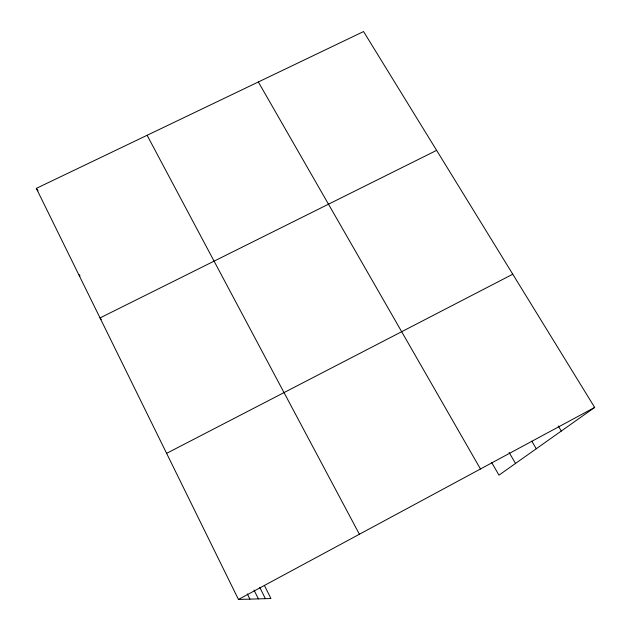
<?xml version="1.0" encoding="UTF-8"?>
<svg xmlns="http://www.w3.org/2000/svg" width="631" height="631" viewBox="0 0 631 631"><rect width="100%" height="100%" fill="white"/><g stroke="black" fill="none" stroke-linecap="round" stroke-linejoin="round"><path stroke-width="0.95" d="M264.35 585.347L270.936 598.519L238.447 599.45L36.33 188.377L363.566 31.55L594.67 407.429L498.979 475.143L491.667 462.499M238.447 599.45L594.67 407.429M166.616 453.35L512.766 274.217M436.62 150.367L100.029 317.929L101.252 319.428M78.867 274.446L80.058 275.992M36.33 188.377L38.034 190.775M558.254 425.98L561.298 431.044M531.791 441.179L536.279 448.751M509.138 452.498L515.527 463.43M258.339 81.983L480.467 468.991M147.11 135.286L359.402 534.252M259.759 587.398L265.391 598.677M254.033 590.103L258.394 598.882M247.289 593.85L249.892 599.127"/></g></svg>
